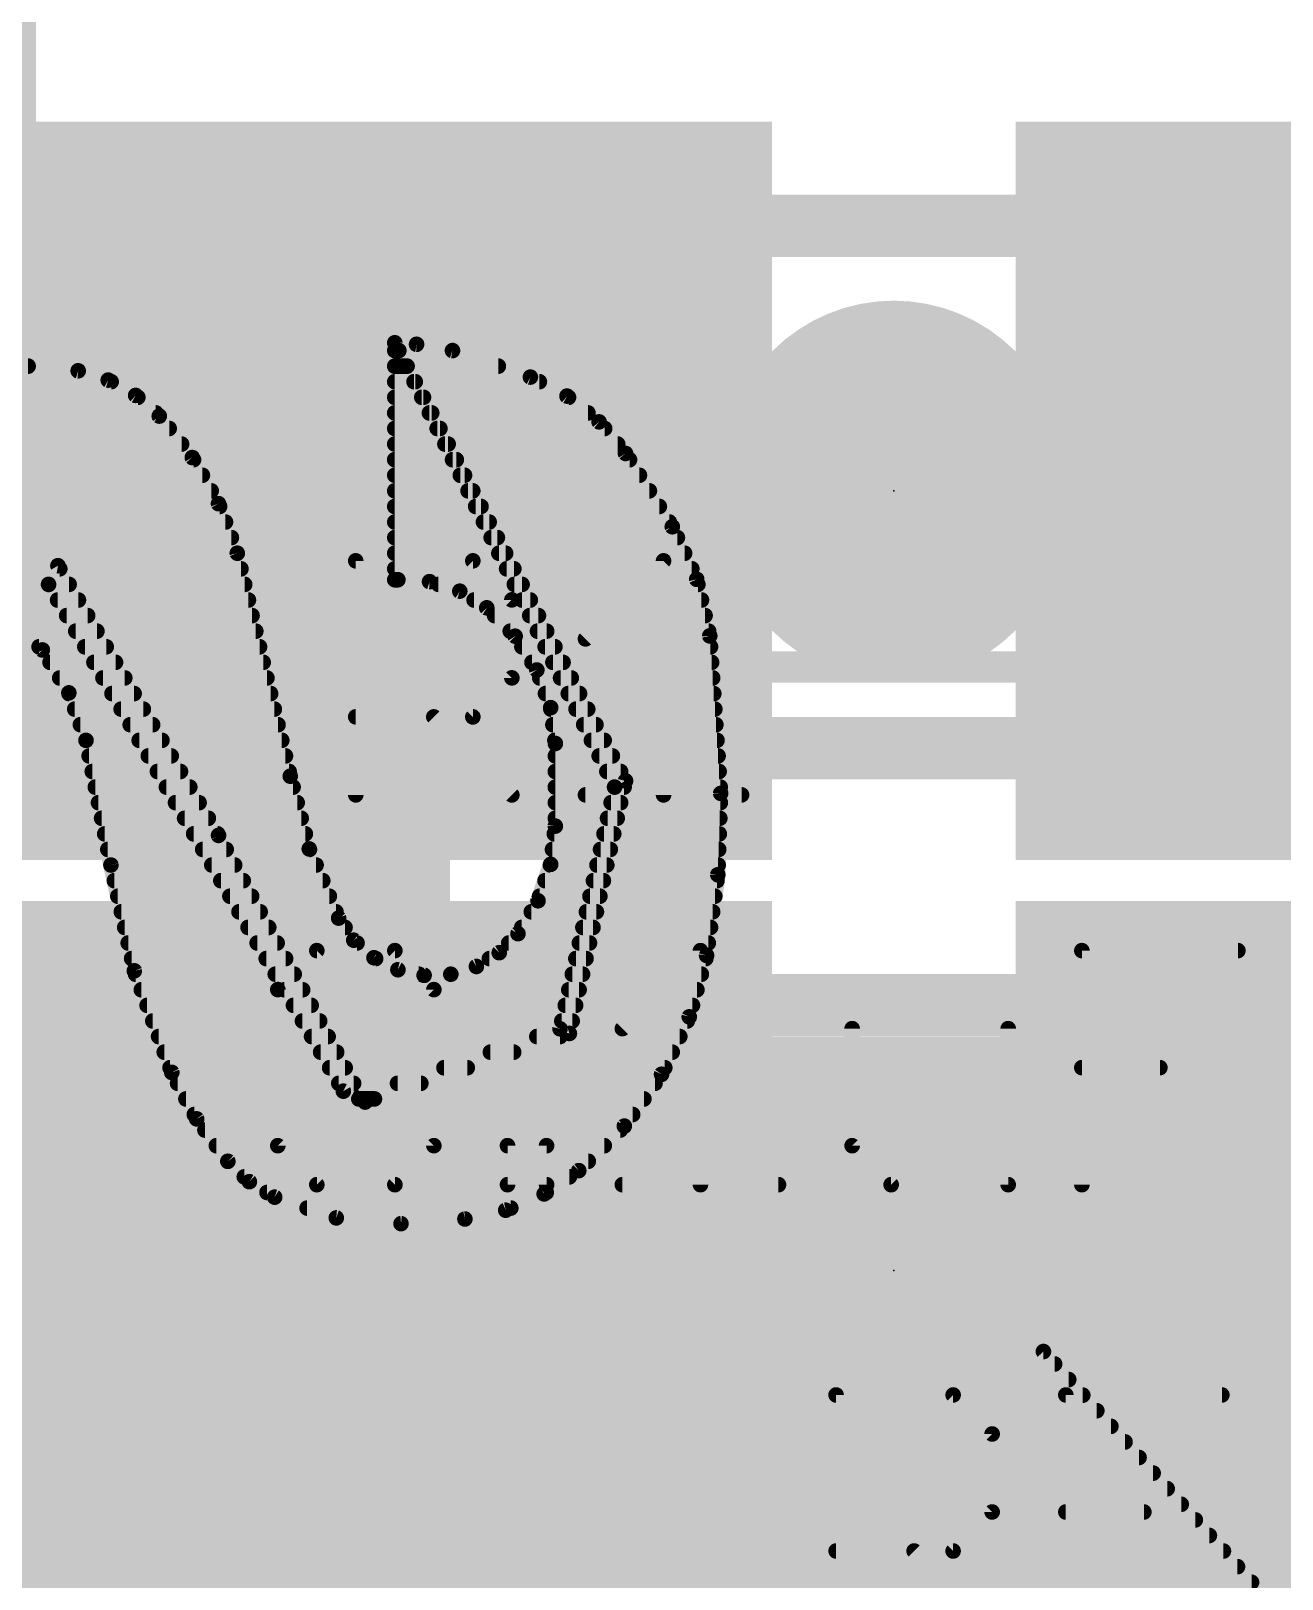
# Model space of a CAD drawing. Extents: x -26 to 81, y -15 to 33.
# Drawn here: x 7.485 to 9.522, y 24.897 to 27.419 of the extents above; entities that cross this region are included whole.
import ezdxf

# ---------------------------------------------------------------- set-up
doc = ezdxf.new("R2010")
doc.units = 0
for name, color, linetype in [('1', 12, 'CONTINUOUS'), ('16', 132, 'CONTINUOUS'), ('21', 53, 'CONTINUOUS'), ('22', 53, 'CONTINUOUS'), ('23', 53, 'CONTINUOUS'), ('25', 253, 'CONTINUOUS'), ('27', 253, 'CONTINUOUS'), ('29', 253, 'CONTINUOUS'), ('31', 253, 'CONTINUOUS'), ('39', 12, 'CONTINUOUS'), ('51', 53, 'CONTINUOUS')]:
    doc.layers.add(name, color=color, linetype=linetype)

# ---------------------------------------------------------------- blocks, each defined once
blk = doc.blocks.new('RECT')
blk.add_solid([(-0.5, -0.5), (0.5, -0.5), (-0.5, 0.5), (0.5, 0.5)])

msp = doc.modelspace()

# ---------------------------------------------------------------- linework, layer by layer
at = {"layer": '1', "const_width": 0.254}
for points in [[(8.04, 26.67), (6.858, 26.67)], [(8.04, 26.67), (7.62, 26.67)], [(8.04, 25.4), (8.04, 26.67)]]:
    msp.add_lwpolyline(points, dxfattribs=at)
at = {"layer": '1', "const_width": 0.127}
for points in [[(7.62, 26.7335, 1), (7.62, 26.6065)], [(8.1035, 26.67, 1), (7.9765, 26.67)], [(8.04, 26.6065, 1), (8.04, 26.7335)], [(8.04, 26.6065, 1), (8.04, 26.7335)], [(7.9765, 25.4, 1), (8.1035, 25.4)]]:
    msp.add_lwpolyline(points, format="xyb", dxfattribs=at)
at = {"layer": '16', "const_width": 0.254}
for points in [[(7.366, 29.591), (7.366, 27.178)], [(7.366, 27.178), (6.858, 26.67)], [(9.906, 26.67), (6.858, 26.67)]]:
    msp.add_lwpolyline(points, dxfattribs=at)
at = {"layer": '16', "const_width": 0.127}
for points in [[(7.4109, 27.1331, 1), (7.3211, 27.2229)], [(7.3025, 27.178, 1), (7.4295, 27.178)]]:
    msp.add_lwpolyline(points, format="xyb", dxfattribs=at)
at = {"layer": '21', "const_width": 0.5588}
msp.add_lwpolyline([(8.89, 26.7005), (8.89, 26.6395)], dxfattribs=at)
at = {"layer": '21', "const_width": 0.2794}
for points in [[(9.0297, 26.7005, 1), (8.7503, 26.7005)], [(8.7503, 26.6395, 1), (9.0297, 26.6395)]]:
    msp.add_lwpolyline(points, format="xyb", dxfattribs=at)
at = {"layer": '22', "const_width": 0.0254}
for points in [[(8.0772, 26.9113), (8.1128, 26.9088)], [(8.4353, 26.1874), (8.0772, 26.9113)], [(8.0772, 26.5252), (8.0772, 26.9113)], [(8.0772, 26.9113), (8.4531, 26.1976)], [(8.0772, 26.8986), (8.0839, 26.8986)], [(8.0835, 26.8986), (8.1712, 26.8986)], [(8.1128, 26.9088), (8.1712, 26.8986)], [(8.1712, 26.8986), (8.2982, 26.8554)], [(7.4218, 26.8732), (7.48, 26.8732)], [(7.448, 26.8762), (7.5616, 26.8656)], [(8.0772, 26.8732), (8.0973, 26.8732)], [(8.096, 26.8732), (8.2459, 26.8732)], [(7.2877, 26.8478), (7.6153, 26.8478)], [(7.5616, 26.8656), (7.6105, 26.8505)], [(7.6105, 26.8505), (7.6552, 26.8255)], [(8.0772, 26.8478), (8.1106, 26.8478)], [(8.1086, 26.8478), (8.3128, 26.8478)], [(8.2982, 26.8554), (8.3577, 26.8245)], [(7.2174, 26.8224), (7.6588, 26.8224)], [(7.6552, 26.8255), (7.6937, 26.7919)], [(8.0772, 26.8224), (8.124, 26.8224)], [(8.1212, 26.8224), (8.3603, 26.8224)], [(8.3577, 26.8245), (8.4101, 26.7825)], [(7.1734, 26.797), (7.6879, 26.797)], [(8.0772, 26.797), (8.1374, 26.797)], [(8.1337, 26.797), (8.3919, 26.797)], [(7.1441, 26.7716), (7.7098, 26.7716)], [(7.6937, 26.7919), (7.7475, 26.7243)], [(8.0772, 26.7716), (8.1508, 26.7716)], [(8.1463, 26.7716), (8.4191, 26.7716)], [(8.4101, 26.7825), (8.4531, 26.731)], [(7.1194, 26.7462), (7.73, 26.7462)], [(8.0772, 26.7462), (8.1642, 26.7462)], [(8.1589, 26.7462), (8.4404, 26.7462)], [(7.0996, 26.7208), (7.7494, 26.7208)], [(7.7475, 26.7243), (7.7901, 26.6492)], [(8.0772, 26.7208), (8.1775, 26.7208)], [(8.1714, 26.7208), (8.4596, 26.7208)], [(8.4531, 26.731), (8.5293, 26.6116)], [(7.0839, 26.6954), (7.7639, 26.6954)], [(8.0772, 26.6954), (8.1909, 26.6954)], [(8.184, 26.6954), (8.4758, 26.6954)], [(7.071, 26.67), (7.7783, 26.67)], [(7.7901, 26.6492), (7.8207, 26.5684)], [(8.0772, 26.67), (8.2043, 26.67)], [(8.1966, 26.67), (8.492, 26.67)], [(7.058, 26.6446), (7.7919, 26.6446)], [(8.0772, 26.6446), (8.2177, 26.6446)], [(8.2091, 26.6446), (8.5082, 26.6446)], [(7.0451, 26.6192), (7.8015, 26.6192)], [(7.2238, 26.6014), (7.5286, 26.5481)], [(8.0772, 26.6192), (8.231, 26.6192)], [(8.2217, 26.6192), (8.5244, 26.6192)], [(8.5293, 26.6116), (8.5691, 26.5259)], [(7.0321, 26.5938), (7.8111, 26.5938)], [(8.0772, 26.5938), (8.2444, 26.5938)], [(8.2343, 26.5938), (8.5376, 26.5938)], [(7.0222, 26.5684), (7.8207, 26.5684)], [(7.5133, 26.5176), (7.239, 26.5659)], [(7.5286, 26.5481), (7.7902, 26.1087)], [(7.8207, 26.5684), (7.907, 26.2052)], [(8.0772, 26.5684), (8.2578, 26.5684)], [(8.2468, 26.5684), (8.5493, 26.5684)], [(7.2086, 26.543), (7.5316, 26.543)], [(7.3691, 26.543), (7.8267, 26.543)], [(8.0772, 26.543), (8.2712, 26.543)], [(8.0823, 26.5252), (8.0772, 26.5252)], [(8.1339, 26.5222), (8.0823, 26.5252)], [(8.1831, 26.5066), (8.1339, 26.5222)], [(8.2594, 26.543), (8.5611, 26.543)], [(8.5691, 26.5259), (8.5903, 26.4338)], [(7.2019, 26.5176), (7.5468, 26.5176)], [(7.9934, 25.6921), (7.5133, 26.5176)], [(7.5133, 26.5176), (7.8328, 26.5176)], [(8.1484, 26.5176), (8.2846, 26.5176)], [(8.2271, 26.4795), (8.1831, 26.5066)], [(8.272, 26.5176), (8.571, 26.5176)], [(7.1953, 26.4922), (7.5619, 26.4922)], [(7.5281, 26.4922), (7.8388, 26.4922)], [(8.2065, 26.4922), (8.2979, 26.4922)], [(8.2734, 26.4333), (8.2271, 26.4795)], [(8.2845, 26.4922), (8.5768, 26.4922)], [(7.4029, 26.4668), (7.577, 26.4668)], [(7.5428, 26.4668), (7.8448, 26.4668)], [(8.2398, 26.4668), (8.3113, 26.4668)], [(8.2971, 26.4668), (8.5827, 26.4668)], [(7.5032, 26.4109), (7.4714, 26.4416)], [(7.4716, 26.4414), (7.5921, 26.4414)], [(7.5576, 26.4414), (7.8509, 26.4414)], [(8.2653, 26.4414), (8.3247, 26.4414)], [(8.3086, 26.3783), (8.2734, 26.4333)], [(8.3097, 26.4414), (8.5885, 26.4414)], [(8.5903, 26.4338), (8.6081, 26.1772)], [(7.4979, 26.416), (7.6072, 26.416)], [(7.5463, 26.3409), (7.5032, 26.4109)], [(7.5724, 26.416), (7.8569, 26.416)], [(8.2844, 26.416), (8.3381, 26.416)], [(8.3222, 26.416), (8.5915, 26.416)], [(7.5157, 26.3906), (7.6224, 26.3906)], [(7.5872, 26.3906), (7.8629, 26.3906)], [(8.3007, 26.3906), (8.3514, 26.3906)], [(8.3312, 26.3169), (8.3086, 26.3783)], [(8.3348, 26.3906), (8.5933, 26.3906)], [(7.5314, 26.3652), (7.6375, 26.3652)], [(7.6019, 26.3652), (7.869, 26.3652)], [(8.3134, 26.3652), (8.3648, 26.3652)], [(8.3473, 26.3652), (8.5951, 26.3652)], [(7.5743, 26.2636), (7.5463, 26.3409)], [(7.5467, 26.3398), (7.6526, 26.3398)], [(7.6167, 26.3398), (7.875, 26.3398)], [(8.3228, 26.3398), (8.3782, 26.3398)], [(8.3599, 26.3398), (8.5968, 26.3398)], [(7.5559, 26.3144), (7.6677, 26.3144)], [(7.6315, 26.3144), (7.8811, 26.3144)], [(8.3388, 26.2585), (8.3312, 26.3169)], [(8.3315, 26.3144), (8.3916, 26.3144)], [(8.3725, 26.3144), (8.5986, 26.3144)], [(7.5651, 26.289), (7.6829, 26.289)], [(7.6463, 26.289), (7.8871, 26.289)], [(8.3348, 26.289), (8.405, 26.289)], [(8.385, 26.289), (8.6003, 26.289)], [(7.6149, 26.0604), (7.5743, 26.2636)], [(7.5743, 26.2636), (7.698, 26.2636)], [(7.661, 26.2636), (7.8931, 26.2636)], [(8.3381, 26.2636), (8.4183, 26.2636)], [(8.3388, 26.1239), (8.3388, 26.2585)], [(8.3976, 26.2636), (8.6021, 26.2636)], [(7.5794, 26.2382), (7.7131, 26.2382)], [(7.6758, 26.2382), (7.8992, 26.2382)], [(8.3388, 26.2382), (8.4317, 26.2382)], [(8.4102, 26.2382), (8.6039, 26.2382)], [(7.5845, 26.2128), (7.7282, 26.2128)], [(7.6906, 26.2128), (7.9052, 26.2128)], [(7.907, 26.2052), (7.9379, 26.0867)], [(8.3388, 26.2128), (8.4451, 26.2128)], [(8.4531, 26.1976), (8.3617, 25.7861)], [(8.4227, 26.2128), (8.6056, 26.2128)], [(7.5895, 26.1874), (7.7433, 26.1874)], [(7.7053, 26.1874), (7.9116, 26.1874)], [(8.3388, 26.1874), (8.4508, 26.1874)], [(8.3464, 25.7937), (8.4353, 26.1874)], [(8.4353, 26.1874), (8.6074, 26.1874)], [(8.6081, 26.1772), (8.6034, 26.0446)], [(7.5946, 26.162), (7.7585, 26.162)], [(7.7201, 26.162), (7.9183, 26.162)], [(8.3388, 26.162), (8.4452, 26.162)], [(8.4296, 26.162), (8.6076, 26.162)], [(7.5997, 26.1366), (7.7736, 26.1366)], [(7.7349, 26.1366), (7.9249, 26.1366)], [(8.3312, 26.0616), (8.3388, 26.1239)], [(8.3388, 26.1366), (8.4396, 26.1366)], [(8.4238, 26.1366), (8.6067, 26.1366)], [(7.6048, 26.1112), (7.7887, 26.1112)], [(7.7497, 26.1112), (7.9315, 26.1112)], [(7.7902, 26.1087), (8.0213, 25.6845)], [(8.3372, 26.1112), (8.4339, 26.1112)], [(8.4181, 26.1112), (8.6058, 26.1112)], [(7.6098, 26.0858), (7.8027, 26.0858)], [(7.7644, 26.0858), (7.9383, 26.0858)], [(7.9379, 26.0867), (7.9858, 25.974)], [(8.3341, 26.0858), (8.4283, 26.0858)], [(8.4124, 26.0858), (8.6049, 26.0858)], [(7.653, 25.8881), (7.6149, 26.0604)], [(7.6149, 26.0604), (7.8165, 26.0604)], [(7.7792, 26.0604), (7.9491, 26.0604)], [(8.3106, 26.0022), (8.3312, 26.0616)], [(8.3308, 26.0604), (8.4226, 26.0604)], [(8.4066, 26.0604), (8.604, 26.0604)], [(8.6034, 26.0446), (8.5852, 25.9131)], [(7.6205, 26.035), (7.8304, 26.035)], [(7.794, 26.035), (7.9599, 26.035)], [(8.322, 26.035), (8.417, 26.035)], [(8.4009, 26.035), (8.6021, 26.035)], [(7.6261, 26.0096), (7.8442, 26.0096)], [(7.8087, 26.0096), (7.9707, 26.0096)], [(8.2779, 25.9486), (8.3106, 26.0022)], [(8.3131, 26.0096), (8.4113, 26.0096)], [(8.3952, 26.0096), (8.5986, 26.0096)], [(7.6318, 25.9842), (7.858, 25.9842)], [(7.8235, 25.9842), (7.9815, 25.9842)], [(7.9858, 25.974), (8.0105, 25.938)], [(8.2996, 25.9842), (8.4057, 25.9842)], [(8.3894, 25.9842), (8.5951, 25.9842)], [(7.6374, 25.9588), (7.8719, 25.9588)], [(7.8383, 25.9588), (7.9962, 25.9588)], [(8.2474, 25.9177), (8.2779, 25.9486)], [(8.2841, 25.9588), (8.4001, 25.9588)], [(8.3837, 25.9588), (8.5915, 25.9588)], [(7.643, 25.9334), (7.8857, 25.9334)], [(7.8531, 25.9334), (8.0158, 25.9334)], [(8.0105, 25.938), (8.0434, 25.9094)], [(8.2102, 25.8952), (8.2474, 25.9177)], [(8.2629, 25.9334), (8.3944, 25.9334)], [(8.3779, 25.9334), (8.588, 25.9334)], [(7.6486, 25.908), (7.8995, 25.908)], [(7.8678, 25.908), (8.0461, 25.908)], [(8.0434, 25.9094), (8.0824, 25.8899)], [(8.0824, 25.8899), (8.125, 25.8808)], [(8.1686, 25.8826), (8.2102, 25.8952)], [(8.2314, 25.908), (8.3888, 25.908)], [(8.3722, 25.908), (8.5838, 25.908)], [(8.5852, 25.9131), (8.557, 25.8131)], [(7.714, 25.7226), (7.653, 25.8881)], [(7.6551, 25.8826), (7.9134, 25.8826)], [(7.8826, 25.8826), (8.1164, 25.8826)], [(8.125, 25.8808), (8.1686, 25.8826)], [(8.1686, 25.8826), (8.3831, 25.8826)], [(8.3665, 25.8826), (8.5766, 25.8826)], [(7.6644, 25.8572), (7.9272, 25.8572)], [(7.8974, 25.8572), (8.3775, 25.8572)], [(8.3607, 25.8572), (8.5694, 25.8572)], [(7.6738, 25.8318), (7.9411, 25.8318)], [(7.9122, 25.8318), (8.3719, 25.8318)], [(8.355, 25.8318), (8.5622, 25.8318)], [(8.557, 25.8131), (8.5118, 25.7196)], [(7.6831, 25.8064), (7.9549, 25.8064)], [(7.9269, 25.8064), (8.3662, 25.8064)], [(8.0213, 25.6845), (8.3464, 25.7937)], [(8.3493, 25.8064), (8.5537, 25.8064)], [(7.6925, 25.781), (7.9687, 25.781)], [(7.9417, 25.781), (8.3465, 25.781)], [(8.3617, 25.7861), (8.0289, 25.6743)], [(8.3086, 25.781), (8.5415, 25.781)], [(7.7018, 25.7556), (7.9826, 25.7556)], [(7.9565, 25.7556), (8.2709, 25.7556)], [(8.233, 25.7556), (8.5292, 25.7556)], [(7.7112, 25.7302), (7.9964, 25.7302)], [(7.7545, 25.6469), (7.714, 25.7226)], [(7.9712, 25.7302), (8.1953, 25.7302)], [(8.1574, 25.7302), (8.517, 25.7302)], [(8.5118, 25.7196), (8.4512, 25.6352)], [(7.7235, 25.7048), (8.0102, 25.7048)], [(7.986, 25.7048), (8.1197, 25.7048)], [(8.0289, 25.6743), (7.9934, 25.6921)], [(8.0817, 25.7048), (8.5012, 25.7048)], [(7.7371, 25.6794), (8.483, 25.6794)], [(8.0187, 25.6794), (8.0441, 25.6794)], [(7.7508, 25.654), (8.4647, 25.654)], [(7.8054, 25.5778), (7.7545, 25.6469)], [(7.768, 25.6286), (8.4445, 25.6286)], [(8.4512, 25.6352), (8.3769, 25.5626)], [(7.7867, 25.6032), (8.4185, 25.6032)], [(7.8404, 25.5446), (7.8054, 25.5778)], [(7.8054, 25.5778), (8.3925, 25.5778)], [(8.3769, 25.5626), (8.3205, 25.5247)], [(7.8321, 25.5524), (8.3617, 25.5524)], [(7.8816, 25.5194), (7.8404, 25.5446)], [(7.8692, 25.527), (8.324, 25.527)], [(7.9819, 25.4856), (7.8816, 25.5194)], [(8.3205, 25.5247), (8.2579, 25.4981)], [(7.9345, 25.5016), (8.2662, 25.5016)], [(8.0874, 25.4762), (7.9819, 25.4856)], [(8.2579, 25.4981), (8.1915, 25.4838)], [(8.1915, 25.4838), (8.0874, 25.4762)], [(9.1338, 25.2679), (7.0764, 25.2679)], [(9.5072, 24.8539), (9.1338, 25.2679)], [(7.0726, 25.2476), (9.1521, 25.2476)], [(7.0677, 25.2222), (9.175, 25.2222)], [(7.0629, 25.1968), (9.1979, 25.1968)], [(7.0581, 25.1714), (9.2208, 25.1714)], [(7.0533, 25.146), (9.2437, 25.146)], [(7.0485, 25.1206), (9.2667, 25.1206)], [(7.0437, 25.0952), (9.2896, 25.0952)], [(7.0389, 25.0698), (9.3125, 25.0698)], [(7.0341, 25.0444), (9.3354, 25.0444)], [(7.0293, 25.019), (9.3583, 25.019)], [(7.0245, 24.9936), (9.3812, 24.9936)], [(7.0196, 24.9682), (9.4041, 24.9682)], [(7.0148, 24.9428), (9.427, 24.9428)], [(7.01, 24.9174), (9.4499, 24.9174)], [(7.0052, 24.892), (9.4728, 24.892)]]:
    msp.add_lwpolyline(points, dxfattribs=at)
at = {"layer": '22', "const_width": 0.0127}
for points in [[(8.0776, 26.9176, 1), (8.0768, 26.905)], [(8.0829, 26.9141, 1), (8.0715, 26.9085)], [(8.0836, 26.9113, 1), (8.0709, 26.9113)], [(8.0828, 26.9143, 1), (8.0716, 26.9083)], [(8.0772, 26.905, 1), (8.0772, 26.8923)], [(8.0835, 26.905, 1), (8.0835, 26.8923)], [(8.0839, 26.8923, 1), (8.0839, 26.905)], [(8.1139, 26.9151, 1), (8.1117, 26.9025)], [(8.1124, 26.9025, 1), (8.1132, 26.9151)], [(8.1732, 26.9046, 1), (8.1692, 26.8926)], [(8.1701, 26.8923, 1), (8.1723, 26.9049)], [(8.1712, 26.8923, 1), (8.1712, 26.905)], [(7.48, 26.8668, 1), (7.48, 26.8796)], [(8.0772, 26.8796, 1), (8.0772, 26.8668)], [(8.096, 26.8796, 1), (8.096, 26.8668)], [(8.0973, 26.8668, 1), (8.0973, 26.8796)], [(8.2459, 26.8668, 1), (8.2459, 26.8796)], [(7.5635, 26.8717, 1), (7.5597, 26.8595)], [(7.561, 26.8593, 1), (7.5622, 26.8719)], [(7.6136, 26.856, 1), (7.6074, 26.8449)], [(7.6086, 26.8444, 1), (7.6124, 26.8565)], [(7.6153, 26.8415, 1), (7.6153, 26.8542)], [(8.0772, 26.8542, 1), (8.0772, 26.8415)], [(8.1086, 26.8542, 1), (8.1086, 26.8415)], [(8.1106, 26.8415, 1), (8.1106, 26.8542)], [(8.3011, 26.861, 1), (8.2953, 26.8498)], [(8.2962, 26.8494, 1), (8.3002, 26.8614)], [(8.3128, 26.8415, 1), (8.3128, 26.8542)], [(7.6593, 26.8303, 1), (7.651, 26.8208)], [(7.6521, 26.82, 1), (7.6582, 26.8311)], [(7.6588, 26.8161, 1), (7.6588, 26.8288)], [(8.0772, 26.8288, 1), (8.0772, 26.8161)], [(8.1212, 26.8288, 1), (8.1212, 26.8161)], [(8.124, 26.8161, 1), (8.124, 26.8288)], [(8.3617, 26.8294, 1), (8.3538, 26.8195)], [(8.3548, 26.8188, 1), (8.3607, 26.8301)], [(8.3603, 26.8161, 1), (8.3603, 26.8288)], [(7.6879, 26.7906, 1), (7.6879, 26.8034)], [(8.0772, 26.8034, 1), (8.0772, 26.7906)], [(8.1337, 26.8034, 1), (8.1337, 26.7906)], [(8.1374, 26.7906, 1), (8.1374, 26.8034)], [(8.3919, 26.7906, 1), (8.3919, 26.8034)], [(7.6987, 26.7959, 1), (7.6887, 26.7879)], [(7.6895, 26.7871, 1), (7.6979, 26.7967)], [(7.7098, 26.7653, 1), (7.7098, 26.778)], [(8.0772, 26.778, 1), (8.0772, 26.7653)], [(8.1463, 26.778, 1), (8.1463, 26.7653)], [(8.1508, 26.7653, 1), (8.1508, 26.778)], [(8.4149, 26.7865, 1), (8.4052, 26.7784)], [(8.4061, 26.7775, 1), (8.414, 26.7874)], [(8.4191, 26.7653, 1), (8.4191, 26.778)], [(7.73, 26.7399, 1), (7.73, 26.7526)], [(8.0772, 26.7526, 1), (8.0772, 26.7399)], [(8.1589, 26.7526, 1), (8.1589, 26.7399)], [(8.1642, 26.7399, 1), (8.1642, 26.7526)], [(8.4404, 26.7399, 1), (8.4404, 26.7526)], [(7.753, 26.7274, 1), (7.7419, 26.7212)], [(7.7425, 26.7203, 1), (7.7524, 26.7282)], [(7.7494, 26.7144, 1), (7.7494, 26.7272)], [(8.0772, 26.7272, 1), (8.0772, 26.7144)], [(8.1714, 26.7272, 1), (8.1714, 26.7144)], [(8.1775, 26.7144, 1), (8.1775, 26.7272)], [(8.4585, 26.7344, 1), (8.4477, 26.7276)], [(8.4482, 26.7269, 1), (8.458, 26.7351)], [(8.4596, 26.7144, 1), (8.4596, 26.7272)], [(7.7639, 26.6891, 1), (7.7639, 26.7018)], [(8.0772, 26.7018, 1), (8.0772, 26.6891)], [(8.184, 26.7018, 1), (8.184, 26.6891)], [(8.1909, 26.6891, 1), (8.1909, 26.7018)], [(8.4758, 26.6891, 1), (8.4758, 26.7018)], [(7.7783, 26.6637, 1), (7.7783, 26.6764)], [(7.7961, 26.6514, 1), (7.7842, 26.6469)], [(7.7846, 26.6461, 1), (7.7957, 26.6523)], [(8.0772, 26.6764, 1), (8.0772, 26.6637)], [(8.1966, 26.6764, 1), (8.1966, 26.6637)], [(8.2043, 26.6637, 1), (8.2043, 26.6764)], [(8.492, 26.6637, 1), (8.492, 26.6764)], [(7.7919, 26.6382, 1), (7.7919, 26.651)], [(8.0772, 26.651, 1), (8.0772, 26.6382)], [(8.2091, 26.651, 1), (8.2091, 26.6382)], [(8.2177, 26.6382, 1), (8.2177, 26.651)], [(8.5082, 26.6382, 1), (8.5082, 26.651)], [(7.8015, 26.6129, 1), (7.8015, 26.6256)], [(8.0772, 26.6256, 1), (8.0772, 26.6129)], [(8.2217, 26.6256, 1), (8.2217, 26.6129)], [(8.231, 26.6129, 1), (8.231, 26.6256)], [(8.5351, 26.6143, 1), (8.5235, 26.6089)], [(8.5239, 26.6082, 1), (8.5347, 26.615)], [(8.5244, 26.6129, 1), (8.5244, 26.6256)], [(7.8111, 26.5875, 1), (7.8111, 26.6002)], [(8.0772, 26.6002, 1), (8.0772, 26.5875)], [(8.2343, 26.6002, 1), (8.2343, 26.5875)], [(8.2444, 26.5875, 1), (8.2444, 26.6002)], [(8.5376, 26.5875, 1), (8.5376, 26.6002)], [(7.5341, 26.5513, 1), (7.5231, 26.5449)], [(7.5275, 26.5418, 1), (7.5297, 26.5544)], [(7.8269, 26.5699, 1), (7.8145, 26.5669)], [(7.8148, 26.5662, 1), (7.8266, 26.5706)], [(7.8207, 26.562, 1), (7.8207, 26.5748)], [(8.0772, 26.5748, 1), (8.0772, 26.562)], [(8.2468, 26.5748, 1), (8.2468, 26.562)], [(8.2578, 26.562, 1), (8.2578, 26.5748)], [(8.5493, 26.562, 1), (8.5493, 26.5748)], [(7.5316, 26.5367, 1), (7.5316, 26.5494)], [(7.8267, 26.5367, 1), (7.8267, 26.5494)], [(8.0772, 26.5494, 1), (8.0772, 26.5367)], [(8.0772, 26.5316, 1), (8.0772, 26.5189)], [(8.0827, 26.5315, 1), (8.0819, 26.5189)], [(8.0823, 26.5189, 1), (8.0823, 26.5316)], [(8.1358, 26.5282, 1), (8.132, 26.5161)], [(8.1335, 26.5158, 1), (8.1342, 26.5285)], [(8.2594, 26.5494, 1), (8.2594, 26.5367)], [(8.2712, 26.5367, 1), (8.2712, 26.5494)], [(8.5611, 26.5367, 1), (8.5611, 26.5494)], [(8.5753, 26.5273, 1), (8.5629, 26.5245)], [(8.5633, 26.5232, 1), (8.5748, 26.5286)], [(7.5133, 26.524, 1), (7.5133, 26.5113)], [(7.5188, 26.5208, 1), (7.5078, 26.5144)], [(7.5122, 26.5113, 1), (7.5144, 26.5239)], [(7.5468, 26.5113, 1), (7.5468, 26.524)], [(7.8328, 26.5113, 1), (7.8328, 26.524)], [(8.0709, 26.5252, 1), (8.0836, 26.5252)], [(8.1484, 26.524, 1), (8.1484, 26.5113)], [(8.1865, 26.512, 1), (8.1798, 26.5012)], [(8.1812, 26.5006, 1), (8.185, 26.5127)], [(8.272, 26.524, 1), (8.272, 26.5113)], [(8.2846, 26.5113, 1), (8.2846, 26.524)], [(8.571, 26.5113, 1), (8.571, 26.524)], [(7.5281, 26.4986, 1), (7.5281, 26.4858)], [(7.5619, 26.4858, 1), (7.5619, 26.4986)], [(7.8388, 26.4858, 1), (7.8388, 26.4986)], [(8.2065, 26.4986, 1), (8.2065, 26.4858)], [(8.2316, 26.484, 1), (8.2226, 26.475)], [(8.2238, 26.4741, 1), (8.2304, 26.4849)], [(8.2845, 26.4986, 1), (8.2845, 26.4858)], [(8.2979, 26.4858, 1), (8.2979, 26.4986)], [(8.5768, 26.4858, 1), (8.5768, 26.4986)], [(7.5428, 26.4732, 1), (7.5428, 26.4605)], [(7.577, 26.4605, 1), (7.577, 26.4732)], [(7.8448, 26.4605, 1), (7.8448, 26.4732)], [(8.2398, 26.4732, 1), (8.2398, 26.4605)], [(8.2971, 26.4732, 1), (8.2971, 26.4605)], [(8.3113, 26.4605, 1), (8.3113, 26.4732)], [(8.5827, 26.4605, 1), (8.5827, 26.4732)], [(7.5576, 26.4478, 1), (7.5576, 26.4351)], [(7.5921, 26.4351, 1), (7.5921, 26.4478)], [(7.8509, 26.4351, 1), (7.8509, 26.4478)], [(8.2653, 26.4478, 1), (8.2653, 26.4351)], [(8.2787, 26.4367, 1), (8.268, 26.4299)], [(8.2689, 26.4288, 1), (8.2778, 26.4378)], [(8.3097, 26.4478, 1), (8.3097, 26.4351)], [(8.3247, 26.4351, 1), (8.3247, 26.4478)], [(8.5966, 26.4342, 1), (8.584, 26.4334)], [(8.5841, 26.4324, 1), (8.5965, 26.4352)], [(8.5885, 26.4351, 1), (8.5885, 26.4478)], [(7.4979, 26.4224, 1), (7.4979, 26.4096)], [(7.5086, 26.4142, 1), (7.4978, 26.4076)], [(7.4988, 26.4063, 1), (7.5076, 26.4155)], [(7.5724, 26.4224, 1), (7.5724, 26.4096)], [(7.6072, 26.4096, 1), (7.6072, 26.4224)], [(7.8569, 26.4096, 1), (7.8569, 26.4224)], [(8.2844, 26.4224, 1), (8.2844, 26.4096)], [(8.3222, 26.4224, 1), (8.3222, 26.4096)], [(8.3381, 26.4096, 1), (8.3381, 26.4224)], [(8.5915, 26.4096, 1), (8.5915, 26.4224)], [(7.5157, 26.397, 1), (7.5157, 26.3843)], [(7.5872, 26.397, 1), (7.5872, 26.3843)], [(7.6224, 26.3843, 1), (7.6224, 26.397)], [(7.8629, 26.3843, 1), (7.8629, 26.397)], [(8.3007, 26.397, 1), (8.3007, 26.3843)], [(8.3146, 26.3804, 1), (8.3027, 26.3761)], [(8.3033, 26.3748, 1), (8.314, 26.3817)], [(8.3348, 26.397, 1), (8.3348, 26.3843)], [(8.3514, 26.3843, 1), (8.3514, 26.397)], [(8.5933, 26.3843, 1), (8.5933, 26.397)], [(7.5314, 26.3716, 1), (7.5314, 26.3589)], [(7.6019, 26.3716, 1), (7.6019, 26.3589)], [(7.6375, 26.3589, 1), (7.6375, 26.3716)], [(7.869, 26.3589, 1), (7.869, 26.3716)], [(8.3134, 26.3716, 1), (8.3134, 26.3589)], [(8.3473, 26.3716, 1), (8.3473, 26.3589)], [(8.3648, 26.3589, 1), (8.3648, 26.3716)], [(8.5951, 26.3589, 1), (8.5951, 26.3716)], [(7.5523, 26.3431, 1), (7.5404, 26.3388)], [(7.5467, 26.3462, 1), (7.5467, 26.3334)], [(7.5409, 26.3376, 1), (7.5517, 26.3442)], [(7.6167, 26.3462, 1), (7.6167, 26.3334)], [(7.6526, 26.3334, 1), (7.6526, 26.3462)], [(7.875, 26.3334, 1), (7.875, 26.3462)], [(8.3228, 26.3462, 1), (8.3228, 26.3334)], [(8.3599, 26.3462, 1), (8.3599, 26.3334)], [(8.3782, 26.3334, 1), (8.3782, 26.3462)], [(8.5968, 26.3334, 1), (8.5968, 26.3462)], [(7.5559, 26.3208, 1), (7.5559, 26.3081)], [(7.6315, 26.3208, 1), (7.6315, 26.3081)], [(7.6677, 26.3081, 1), (7.6677, 26.3208)], [(7.8811, 26.3081, 1), (7.8811, 26.3208)], [(8.3375, 26.3177, 1), (8.3249, 26.3161)], [(8.3315, 26.3208, 1), (8.3315, 26.3081)], [(8.3252, 26.3147, 1), (8.3372, 26.3191)], [(8.3725, 26.3208, 1), (8.3725, 26.3081)], [(8.3916, 26.3081, 1), (8.3916, 26.3208)], [(8.5986, 26.3081, 1), (8.5986, 26.3208)], [(7.5651, 26.2954, 1), (7.5651, 26.2827)], [(7.6463, 26.2954, 1), (7.6463, 26.2827)], [(7.6829, 26.2827, 1), (7.6829, 26.2954)], [(7.8871, 26.2827, 1), (7.8871, 26.2954)], [(8.3348, 26.2954, 1), (8.3348, 26.2827)], [(8.385, 26.2954, 1), (8.385, 26.2827)], [(8.405, 26.2827, 1), (8.405, 26.2954)], [(8.6003, 26.2827, 1), (8.6003, 26.2954)], [(7.5743, 26.27, 1), (7.5743, 26.2572)], [(7.5805, 26.2648, 1), (7.5681, 26.2624)], [(7.5683, 26.2614, 1), (7.5803, 26.2658)], [(7.661, 26.27, 1), (7.661, 26.2572)], [(7.698, 26.2572, 1), (7.698, 26.27)], [(7.8931, 26.2572, 1), (7.8931, 26.27)], [(8.3381, 26.27, 1), (8.3381, 26.2572)], [(8.3325, 26.2577, 1), (8.3451, 26.2593)], [(8.3452, 26.2585, 1), (8.3325, 26.2585)], [(8.3976, 26.27, 1), (8.3976, 26.2572)], [(8.4183, 26.2572, 1), (8.4183, 26.27)], [(8.6021, 26.2572, 1), (8.6021, 26.27)], [(7.5794, 26.2446, 1), (7.5794, 26.2319)], [(7.6758, 26.2446, 1), (7.6758, 26.2319)], [(7.7131, 26.2319, 1), (7.7131, 26.2446)], [(7.8992, 26.2319, 1), (7.8992, 26.2446)], [(8.3388, 26.2446, 1), (8.3388, 26.2319)], [(8.4102, 26.2446, 1), (8.4102, 26.2319)], [(8.4317, 26.2319, 1), (8.4317, 26.2446)], [(8.6039, 26.2319, 1), (8.6039, 26.2446)], [(7.5845, 26.2192, 1), (7.5845, 26.2065)], [(7.6906, 26.2192, 1), (7.6906, 26.2065)], [(7.7282, 26.2065, 1), (7.7282, 26.2192)], [(7.9131, 26.2068, 1), (7.9009, 26.2036)], [(7.9008, 26.2037, 1), (7.9132, 26.2067)], [(7.9052, 26.2065, 1), (7.9052, 26.2192)], [(8.3388, 26.2192, 1), (8.3388, 26.2065)], [(8.4227, 26.2192, 1), (8.4227, 26.2065)], [(8.4451, 26.2065, 1), (8.4451, 26.2192)], [(8.4593, 26.1962, 1), (8.4469, 26.199)], [(8.4475, 26.1946, 1), (8.4587, 26.2006)], [(8.6056, 26.2065, 1), (8.6056, 26.2192)], [(7.5895, 26.1938, 1), (7.5895, 26.181)], [(7.7053, 26.1938, 1), (7.7053, 26.181)], [(7.7433, 26.181, 1), (7.7433, 26.1938)], [(7.9116, 26.181, 1), (7.9116, 26.1938)], [(8.3388, 26.1938, 1), (8.3388, 26.181)], [(8.4353, 26.1938, 1), (8.4353, 26.181)], [(8.4415, 26.186, 1), (8.4291, 26.1888)], [(8.4296, 26.1846, 1), (8.441, 26.1902)], [(8.4508, 26.181, 1), (8.4508, 26.1938)], [(8.6144, 26.177, 1), (8.6018, 26.1774)], [(8.6018, 26.1768, 1), (8.6144, 26.1776)], [(8.6074, 26.181, 1), (8.6074, 26.1938)], [(7.5946, 26.1684, 1), (7.5946, 26.1557)], [(7.7201, 26.1684, 1), (7.7201, 26.1557)], [(7.7585, 26.1557, 1), (7.7585, 26.1684)], [(7.9183, 26.1557, 1), (7.9183, 26.1684)], [(8.3388, 26.1684, 1), (8.3388, 26.1557)], [(8.4296, 26.1684, 1), (8.4296, 26.1557)], [(8.4452, 26.1557, 1), (8.4452, 26.1684)], [(8.6076, 26.1557, 1), (8.6076, 26.1684)], [(7.5997, 26.143, 1), (7.5997, 26.1303)], [(7.7349, 26.143, 1), (7.7349, 26.1303)], [(7.7736, 26.1303, 1), (7.7736, 26.143)], [(7.9249, 26.1303, 1), (7.9249, 26.143)], [(8.3388, 26.143, 1), (8.3388, 26.1303)], [(8.3451, 26.1231, 1), (8.3325, 26.1247)], [(8.3325, 26.1239, 1), (8.3452, 26.1239)], [(8.4238, 26.143, 1), (8.4238, 26.1303)], [(8.4396, 26.1303, 1), (8.4396, 26.143)], [(8.6067, 26.1303, 1), (8.6067, 26.143)], [(7.6048, 26.1176, 1), (7.6048, 26.1048)], [(7.7497, 26.1176, 1), (7.7497, 26.1048)], [(7.7958, 26.1117, 1), (7.7846, 26.1057)], [(7.7847, 26.1055, 1), (7.7957, 26.1119)], [(7.7887, 26.1048, 1), (7.7887, 26.1176)], [(7.9315, 26.1048, 1), (7.9315, 26.1176)], [(8.3372, 26.1176, 1), (8.3372, 26.1048)], [(8.4181, 26.1176, 1), (8.4181, 26.1048)], [(8.4339, 26.1048, 1), (8.4339, 26.1176)], [(8.6058, 26.1048, 1), (8.6058, 26.1176)], [(7.6098, 26.0922, 1), (7.6098, 26.0795)], [(7.7644, 26.0922, 1), (7.7644, 26.0795)], [(7.8027, 26.0795, 1), (7.8027, 26.0922)], [(7.9438, 26.0892, 1), (7.9321, 26.0842)], [(7.9318, 26.0851, 1), (7.9441, 26.0883)], [(7.9383, 26.0795, 1), (7.9383, 26.0922)], [(8.3341, 26.0922, 1), (8.3341, 26.0795)], [(8.4124, 26.0922, 1), (8.4124, 26.0795)], [(8.4283, 26.0795, 1), (8.4283, 26.0922)], [(8.6049, 26.0795, 1), (8.6049, 26.0922)], [(7.6149, 26.0668, 1), (7.6149, 26.0541)], [(7.6211, 26.0618, 1), (7.6087, 26.059)], [(7.6087, 26.0592, 1), (7.6211, 26.0616)], [(7.7792, 26.0668, 1), (7.7792, 26.0541)], [(7.8165, 26.0541, 1), (7.8165, 26.0668)], [(7.9491, 26.0541, 1), (7.9491, 26.0668)], [(8.3308, 26.0668, 1), (8.3308, 26.0541)], [(8.3249, 26.0623, 1), (8.3375, 26.0608)], [(8.3372, 26.0595, 1), (8.3252, 26.0636)], [(8.4066, 26.0668, 1), (8.4066, 26.0541)], [(8.4226, 26.0541, 1), (8.4226, 26.0668)], [(8.6097, 26.0437, 1), (8.5971, 26.0454)], [(8.604, 26.0541, 1), (8.604, 26.0668)], [(7.6205, 26.0414, 1), (7.6205, 26.0286)], [(7.794, 26.0414, 1), (7.794, 26.0286)], [(7.8304, 26.0286, 1), (7.8304, 26.0414)], [(7.9599, 26.0286, 1), (7.9599, 26.0414)], [(8.322, 26.0414, 1), (8.322, 26.0286)], [(8.4009, 26.0414, 1), (8.4009, 26.0286)], [(8.417, 26.0286, 1), (8.417, 26.0414)], [(8.5971, 26.0448, 1), (8.6098, 26.0443)], [(8.6021, 26.0286, 1), (8.6021, 26.0414)], [(7.6261, 26.016, 1), (7.6261, 26.0033)], [(7.8087, 26.016, 1), (7.8087, 26.0033)], [(7.8442, 26.0033, 1), (7.8442, 26.016)], [(7.9707, 26.0033, 1), (7.9707, 26.016)], [(8.3046, 26.0043, 1), (8.3166, 26.0002)], [(8.316, 25.9989, 1), (8.3051, 26.0055)], [(8.3131, 26.016, 1), (8.3131, 26.0033)], [(8.3952, 26.016, 1), (8.3952, 26.0033)], [(8.4113, 26.0033, 1), (8.4113, 26.016)], [(8.5986, 26.0033, 1), (8.5986, 26.016)], [(7.6318, 25.9906, 1), (7.6318, 25.9779)], [(7.8235, 25.9906, 1), (7.8235, 25.9779)], [(7.858, 25.9779, 1), (7.858, 25.9906)], [(7.991, 25.9776, 1), (7.9806, 25.9704)], [(7.98, 25.9715, 1), (7.9916, 25.9765)], [(7.9815, 25.9779, 1), (7.9815, 25.9906)], [(8.2996, 25.9906, 1), (8.2996, 25.9779)], [(8.3894, 25.9906, 1), (8.3894, 25.9779)], [(8.4057, 25.9779, 1), (8.4057, 25.9906)], [(8.5951, 25.9779, 1), (8.5951, 25.9906)], [(7.6374, 25.9652, 1), (7.6374, 25.9524)], [(7.8383, 25.9652, 1), (7.8383, 25.9524)], [(7.8719, 25.9524, 1), (7.8719, 25.9652)], [(7.9962, 25.9524, 1), (7.9962, 25.9652)], [(8.2725, 25.9519, 1), (8.2833, 25.9453)], [(8.2824, 25.9441, 1), (8.2734, 25.9531)], [(8.2841, 25.9652, 1), (8.2841, 25.9524)], [(8.3837, 25.9652, 1), (8.3837, 25.9524)], [(8.4001, 25.9524, 1), (8.4001, 25.9652)], [(8.5915, 25.9524, 1), (8.5915, 25.9652)], [(7.643, 25.9398, 1), (7.643, 25.9271)], [(7.8531, 25.9398, 1), (7.8531, 25.9271)], [(7.8857, 25.9271, 1), (7.8857, 25.9398)], [(8.0146, 25.9428, 1), (8.0063, 25.9332)], [(8.0052, 25.9344, 1), (8.0157, 25.9416)], [(8.0158, 25.9271, 1), (8.0158, 25.9398)], [(8.2429, 25.9221, 1), (8.2519, 25.9132)], [(8.2507, 25.9122, 1), (8.2441, 25.9231)], [(8.2629, 25.9398, 1), (8.2629, 25.9271)], [(8.3779, 25.9398, 1), (8.3779, 25.9271)], [(8.3944, 25.9271, 1), (8.3944, 25.9398)], [(8.588, 25.9271, 1), (8.588, 25.9398)], [(7.6486, 25.9144, 1), (7.6486, 25.9017)], [(7.8678, 25.9144, 1), (7.8678, 25.9017)], [(7.8995, 25.9017, 1), (7.8995, 25.9144)], [(8.0462, 25.9151, 1), (8.0405, 25.9037)], [(8.0392, 25.9046, 1), (8.0475, 25.9142)], [(8.0461, 25.9017, 1), (8.0461, 25.9144)], [(8.0837, 25.8961, 1), (8.081, 25.8837)], [(8.0795, 25.8842, 1), (8.0852, 25.8956)], [(8.2069, 25.9006, 1), (8.2135, 25.8898)], [(8.212, 25.8891, 1), (8.2083, 25.9013)], [(8.2314, 25.9144, 1), (8.2314, 25.9017)], [(8.3722, 25.9144, 1), (8.3722, 25.9017)], [(8.3888, 25.9017, 1), (8.3888, 25.9144)], [(8.5789, 25.914, 1), (8.5915, 25.9122)], [(8.5913, 25.9114, 1), (8.5791, 25.9148)], [(8.5838, 25.9017, 1), (8.5838, 25.9144)], [(7.659, 25.8903, 1), (7.6471, 25.886)], [(7.6468, 25.8868, 1), (7.6592, 25.8895)], [(7.6551, 25.889, 1), (7.6551, 25.8762)], [(7.8826, 25.889, 1), (7.8826, 25.8762)], [(7.9134, 25.8762, 1), (7.9134, 25.889)], [(8.1164, 25.8762, 1), (8.1164, 25.889)], [(8.1248, 25.8871, 1), (8.1253, 25.8744)], [(8.1237, 25.8745, 1), (8.1263, 25.887)], [(8.1686, 25.889, 1), (8.1686, 25.8762)], [(8.1668, 25.8887, 1), (8.1704, 25.8765)], [(8.1689, 25.8763, 1), (8.1683, 25.8889)], [(8.3665, 25.889, 1), (8.3665, 25.8762)], [(8.3831, 25.8762, 1), (8.3831, 25.889)], [(8.5766, 25.8762, 1), (8.5766, 25.889)], [(7.6644, 25.8636, 1), (7.6644, 25.8509)], [(7.8974, 25.8636, 1), (7.8974, 25.8509)], [(7.9272, 25.8509, 1), (7.9272, 25.8636)], [(8.3607, 25.8636, 1), (8.3607, 25.8509)], [(8.3775, 25.8509, 1), (8.3775, 25.8636)], [(8.5694, 25.8509, 1), (8.5694, 25.8636)], [(7.6738, 25.8382, 1), (7.6738, 25.8255)], [(7.9122, 25.8382, 1), (7.9122, 25.8255)], [(7.9411, 25.8255, 1), (7.9411, 25.8382)], [(8.355, 25.8382, 1), (8.355, 25.8255)], [(8.3719, 25.8255, 1), (8.3719, 25.8382)], [(8.5627, 25.8104, 1), (8.5512, 25.8159)], [(8.5622, 25.8255, 1), (8.5622, 25.8382)], [(7.6831, 25.8128, 1), (7.6831, 25.8)], [(7.9269, 25.8128, 1), (7.9269, 25.8)], [(7.9549, 25.8, 1), (7.9549, 25.8128)], [(8.3402, 25.7951, 1), (8.3526, 25.7923)], [(8.3493, 25.8128, 1), (8.3493, 25.8)], [(8.3484, 25.7877, 1), (8.3444, 25.7997)], [(8.3662, 25.8, 1), (8.3662, 25.8128)], [(8.5508, 25.8149, 1), (8.5631, 25.8114)], [(8.5537, 25.8, 1), (8.5537, 25.8128)], [(7.6925, 25.7874, 1), (7.6925, 25.7747)], [(7.9417, 25.7874, 1), (7.9417, 25.7747)], [(7.9687, 25.7747, 1), (7.9687, 25.7874)], [(8.3086, 25.7874, 1), (8.3086, 25.7747)], [(8.3465, 25.7747, 1), (8.3465, 25.7874)], [(8.3555, 25.7875, 1), (8.3679, 25.7847)], [(8.3637, 25.7801, 1), (8.3597, 25.7921)], [(8.5415, 25.7747, 1), (8.5415, 25.7874)], [(7.7018, 25.762, 1), (7.7018, 25.7492)], [(7.9565, 25.762, 1), (7.9565, 25.7492)], [(7.9826, 25.7492, 1), (7.9826, 25.762)], [(8.233, 25.762, 1), (8.233, 25.7492)], [(8.2709, 25.7492, 1), (8.2709, 25.762)], [(8.5292, 25.7492, 1), (8.5292, 25.762)], [(7.7112, 25.7366, 1), (7.7112, 25.7238)], [(7.7196, 25.7256, 1), (7.7084, 25.7196)], [(7.708, 25.7204, 1), (7.72, 25.7248)], [(7.9712, 25.7366, 1), (7.9712, 25.7238)], [(7.9964, 25.7238, 1), (7.9964, 25.7366)], [(8.1574, 25.7366, 1), (8.1574, 25.7238)], [(8.1953, 25.7238, 1), (8.1953, 25.7366)], [(8.5061, 25.7223, 1), (8.5176, 25.7168)], [(8.517, 25.7159, 1), (8.5067, 25.7233)], [(8.517, 25.7238, 1), (8.517, 25.7366)], [(7.7235, 25.7112, 1), (7.7235, 25.6985)], [(7.986, 25.7112, 1), (7.986, 25.6985)], [(7.9962, 25.6978, 1), (7.9906, 25.6864)], [(7.9879, 25.6889, 1), (7.9989, 25.6953)], [(8.0102, 25.6985, 1), (8.0102, 25.7112)], [(8.0817, 25.7112, 1), (8.0817, 25.6985)], [(8.1197, 25.6985, 1), (8.1197, 25.7112)], [(8.5012, 25.6985, 1), (8.5012, 25.7112)], [(7.7371, 25.6858, 1), (7.7371, 25.673)], [(8.0187, 25.6858, 1), (8.0187, 25.673)], [(8.0193, 25.6905, 1), (8.0233, 25.6785)], [(8.0157, 25.6815, 1), (8.0269, 25.6875)], [(8.0269, 25.6803, 1), (8.0309, 25.6683)], [(8.0261, 25.6686, 1), (8.0317, 25.68)], [(8.0441, 25.673, 1), (8.0441, 25.6858)], [(8.483, 25.673, 1), (8.483, 25.6858)], [(7.7508, 25.6604, 1), (7.7508, 25.6476)], [(7.7596, 25.6507, 1), (7.7494, 25.6432)], [(7.7489, 25.6439, 1), (7.7601, 25.6499)], [(8.4647, 25.6476, 1), (8.4647, 25.6604)], [(7.768, 25.635, 1), (7.768, 25.6223)], [(8.4445, 25.6223, 1), (8.4445, 25.635)], [(8.446, 25.6389, 1), (8.4564, 25.6315)], [(8.4556, 25.6307, 1), (8.4468, 25.6397)], [(7.7867, 25.6096, 1), (7.7867, 25.5968)], [(8.4185, 25.5968, 1), (8.4185, 25.6096)], [(7.8054, 25.5842, 1), (7.8054, 25.5714)], [(7.8098, 25.5824, 1), (7.801, 25.5732)], [(7.8003, 25.574, 1), (7.8105, 25.5816)], [(8.3725, 25.5671, 1), (8.3813, 25.5581)], [(8.3804, 25.5573, 1), (8.3734, 25.5679)], [(8.3925, 25.5714, 1), (8.3925, 25.5842)], [(7.8321, 25.5588, 1), (7.8321, 25.5461)], [(7.8437, 25.55, 1), (7.8371, 25.5391)], [(7.836, 25.54, 1), (7.8448, 25.5492)], [(8.3617, 25.5461, 1), (8.3617, 25.5588)], [(7.8692, 25.5334, 1), (7.8692, 25.5206)], [(7.8836, 25.5254, 1), (7.8796, 25.5134)], [(7.8783, 25.514, 1), (7.8849, 25.5248)], [(8.317, 25.5299, 1), (8.324, 25.5194)], [(8.323, 25.5188, 1), (8.318, 25.5305)], [(8.324, 25.5206, 1), (8.324, 25.5334)], [(7.9345, 25.508, 1), (7.9345, 25.4952)], [(7.9825, 25.4919, 1), (7.9814, 25.4793)], [(7.9799, 25.4796, 1), (7.984, 25.4916)], [(8.2555, 25.5039, 1), (8.2604, 25.4922)], [(8.2593, 25.4919, 1), (8.2566, 25.5043)], [(8.2662, 25.4952, 1), (8.2662, 25.508)], [(8.0869, 25.4825, 1), (8.0879, 25.4699)], [(8.0868, 25.4699, 1), (8.088, 25.4825)], [(8.1902, 25.49, 1), (8.1928, 25.4776)], [(8.192, 25.4775, 1), (8.191, 25.4901)], [(9.1385, 25.2722, 1), (9.1291, 25.2636)], [(9.1338, 25.2615, 1), (9.1338, 25.2743)], [(9.1521, 25.2413, 1), (9.1521, 25.254)], [(9.175, 25.2158, 1), (9.175, 25.2286)], [(9.1979, 25.1904, 1), (9.1979, 25.2032)], [(9.2208, 25.1651, 1), (9.2208, 25.1778)], [(9.2437, 25.1396, 1), (9.2437, 25.1524)], [(9.2667, 25.1142, 1), (9.2667, 25.127)], [(9.2896, 25.0889, 1), (9.2896, 25.1016)], [(9.3125, 25.0634, 1), (9.3125, 25.0762)], [(9.3354, 25.038, 1), (9.3354, 25.0508)], [(9.3583, 25.0127, 1), (9.3583, 25.0254)], [(9.3812, 24.9872, 1), (9.3812, 25)], [(9.4041, 24.9618, 1), (9.4041, 24.9746)], [(9.427, 24.9365, 1), (9.427, 24.9492)], [(9.4499, 24.911, 1), (9.4499, 24.9238)], [(9.4728, 24.8856, 1), (9.4728, 24.8984)]]:
    msp.add_lwpolyline(points, format="xyb", dxfattribs=at)
at = {"layer": '23'}
for p in [(8.89, 26.67), (8.89, 25.4)]:
    msp.add_point(p, dxfattribs=at)
at = {"layer": '25', "const_width": 0.0254}
for points in [[(8.0137, 26.1747), (8.0137, 26.556)], [(8.0137, 26.556), (8.2044, 26.556)], [(8.2044, 26.556), (8.2679, 26.4925)], [(8.3879, 26.4289), (8.515, 26.556)], [(8.515, 26.556), (8.515, 26.1747)], [(8.2679, 26.4925), (8.2679, 26.3654)], [(8.2679, 26.3654), (8.2044, 26.3018)], [(8.2044, 26.3018), (8.0137, 26.3018)], [(8.1408, 26.3018), (8.2679, 26.1747)], [(8.3879, 26.1747), (8.6421, 26.1747)]]:
    msp.add_lwpolyline(points, dxfattribs=at)
at = {"layer": '25', "const_width": 0.0127}
for points in [[(8.0137, 26.5624, 1), (8.0137, 26.5497)], [(8.02, 26.556, 1), (8.0074, 26.556)], [(8.2089, 26.5605, 1), (8.1999, 26.5515)], [(8.2044, 26.5497, 1), (8.2044, 26.5624)], [(8.5214, 26.556, 1), (8.5087, 26.556)], [(8.5195, 26.5515, 1), (8.5105, 26.5605)], [(8.2743, 26.4925, 1), (8.2616, 26.4925)], [(8.2634, 26.488, 1), (8.2724, 26.497)], [(8.3834, 26.4334, 1), (8.3924, 26.4244)], [(8.2616, 26.3654, 1), (8.2743, 26.3654)], [(8.2724, 26.3609, 1), (8.2634, 26.3699)], [(8.0137, 26.3082, 1), (8.0137, 26.2955)], [(8.1453, 26.3063, 1), (8.1363, 26.2973)], [(8.1999, 26.3063, 1), (8.2089, 26.2973)], [(8.2044, 26.2955, 1), (8.2044, 26.3082)], [(8.0074, 26.1747, 1), (8.02, 26.1747)], [(8.2634, 26.1702, 1), (8.2724, 26.1792)], [(8.3879, 26.1811, 1), (8.3879, 26.1684)], [(8.5087, 26.1747, 1), (8.5214, 26.1747)], [(8.6421, 26.1684, 1), (8.6421, 26.1811)]]:
    msp.add_lwpolyline(points, format="xyb", dxfattribs=at)
at = {"layer": '27'}
for points, const_width in [([(6.888, 26.5552), (7.6676, 26.5552)], 0.1016), ([(7.8867, 25.8575), (7.9503, 25.921)], 0.0254), ([(7.9503, 25.921), (8.0774, 25.921)], 0.0254), ([(8.0774, 25.921), (8.1409, 25.8575)], 0.0254), ([(8.448, 25.7939), (8.5751, 25.921)], 0.0254), ([(8.5751, 25.921), (8.5751, 25.5397)], 0.0254), ([(9.1964, 25.5397), (9.1964, 25.921)], 0.0254), ([(9.1964, 25.921), (9.4506, 25.921)], 0.0254), ([(7.8867, 25.6033), (7.8867, 25.8575)], 0.0254), ([(7.8867, 25.6033), (8.1409, 25.8575)], 0.0254), ([(8.1409, 25.8575), (8.1409, 25.6033)], 0.0254), ([(8.8222, 25.7939), (8.8222, 25.6033)], 0.0254), ([(9.0764, 25.5397), (9.0764, 25.7939)], 0.0254), ([(9.1964, 25.7304), (9.3235, 25.7304)], 0.0254), ([(7.9503, 25.5397), (7.8867, 25.6033)], 0.0254), ([(8.1409, 25.6033), (8.0774, 25.5397)], 0.0254), ([(8.2609, 25.5397), (8.2609, 25.6033)], 0.0254), ([(8.2609, 25.6033), (8.3245, 25.6033)], 0.0254), ([(8.3245, 25.6033), (8.3245, 25.5397)], 0.0254), ([(8.8222, 25.6033), (8.8858, 25.5397)], 0.0254), ([(8.0774, 25.5397), (7.9503, 25.5397)], 0.0254), ([(8.3245, 25.5397), (8.2609, 25.5397)], 0.0254), ([(8.448, 25.5397), (8.7022, 25.5397)], 0.0254), ([(8.8858, 25.5397), (9.0764, 25.5397)], 0.0254), ([(8.7961, 24.8158), (8.7961, 25.1971)], 0.0254), ([(8.7961, 25.1971), (8.9867, 25.1971)], 0.0254), ([(8.9867, 25.1971), (9.0503, 25.1336)], 0.0254), ([(9.4245, 25.1971), (9.1703, 25.1971)], 0.0254), ([(9.1703, 25.1971), (9.1703, 24.8158)], 0.0254), ([(9.0503, 25.1336), (9.0503, 25.0065)], 0.0254), ([(9.0503, 25.0065), (8.9867, 24.9429)], 0.0254), ([(9.1703, 25.0065), (9.2974, 25.0065)], 0.0254), ([(8.9867, 24.9429), (8.7961, 24.9429)], 0.0254), ([(8.9232, 24.9429), (9.0503, 24.8158)], 0.0254)]:
    msp.add_lwpolyline(points, dxfattribs=dict(at, const_width=const_width))
for points, const_width in [([(7.6676, 26.5298, 1), (7.6676, 26.5806)], 0.0508), ([(7.9503, 25.9274, 1), (7.9503, 25.9147)], 0.0127), ([(7.9547, 25.9165, 1), (7.9458, 25.9255)], 0.0127), ([(8.0819, 25.9255, 1), (8.0729, 25.9165)], 0.0127), ([(8.0774, 25.9147, 1), (8.0774, 25.9274)], 0.0127), ([(8.5815, 25.921, 1), (8.5688, 25.921)], 0.0127), ([(8.5796, 25.9165, 1), (8.5706, 25.9255)], 0.0127), ([(9.2028, 25.921, 1), (9.1901, 25.921)], 0.0127), ([(9.1964, 25.9274, 1), (9.1964, 25.9147)], 0.0127), ([(9.4506, 25.9147, 1), (9.4506, 25.9274)], 0.0127), ([(7.8931, 25.8575, 1), (7.8803, 25.8575)], 0.0127), ([(7.8822, 25.862, 1), (7.8912, 25.853)], 0.0127), ([(8.1473, 25.8575, 1), (8.1346, 25.8575)], 0.0127), ([(8.1454, 25.853, 1), (8.1364, 25.862)], 0.0127), ([(8.1364, 25.853, 1), (8.1454, 25.862)], 0.0127), ([(8.4435, 25.7984, 1), (8.4525, 25.7894)], 0.0127), ([(8.8286, 25.7939, 1), (8.8159, 25.7939)], 0.0127), ([(9.0828, 25.7939, 1), (9.0701, 25.7939)], 0.0127), ([(9.1964, 25.7367, 1), (9.1964, 25.724)], 0.0127), ([(9.3235, 25.724, 1), (9.3235, 25.7367)], 0.0127), ([(7.8803, 25.6033, 1), (7.8931, 25.6033)], 0.0127), ([(7.8912, 25.6077, 1), (7.8822, 25.5988)], 0.0127), ([(7.8822, 25.6077, 1), (7.8912, 25.5988)], 0.0127), ([(8.1346, 25.6033, 1), (8.1473, 25.6033)], 0.0127), ([(8.1454, 25.5988, 1), (8.1364, 25.6077)], 0.0127), ([(8.2609, 25.6096, 1), (8.2609, 25.5969)], 0.0127), ([(8.2673, 25.6033, 1), (8.2546, 25.6033)], 0.0127), ([(8.3308, 25.6033, 1), (8.3181, 25.6033)], 0.0127), ([(8.3245, 25.5969, 1), (8.3245, 25.6096)], 0.0127), ([(8.8267, 25.6077, 1), (8.8177, 25.5988)], 0.0127), ([(8.8159, 25.6033, 1), (8.8286, 25.6033)], 0.0127), ([(7.9503, 25.5461, 1), (7.9503, 25.5333)], 0.0127), ([(7.9458, 25.5352, 1), (7.9547, 25.5442)], 0.0127), ([(8.0729, 25.5442, 1), (8.0819, 25.5352)], 0.0127), ([(8.0774, 25.5333, 1), (8.0774, 25.5461)], 0.0127), ([(8.2609, 25.5461, 1), (8.2609, 25.5333)], 0.0127), ([(8.3245, 25.5333, 1), (8.3245, 25.5461)], 0.0127), ([(8.448, 25.5461, 1), (8.448, 25.5333)], 0.0127), ([(8.7022, 25.5333, 1), (8.7022, 25.5461)], 0.0127), ([(8.8858, 25.5461, 1), (8.8858, 25.5333)], 0.0127), ([(8.8813, 25.5352, 1), (8.8903, 25.5442)], 0.0127), ([(9.0764, 25.5333, 1), (9.0764, 25.5461)], 0.0127), ([(8.2546, 25.5397, 1), (8.2673, 25.5397)], 0.0127), ([(8.3181, 25.5397, 1), (8.3308, 25.5397)], 0.0127), ([(8.5688, 25.5397, 1), (8.5815, 25.5397)], 0.0127), ([(9.0701, 25.5397, 1), (9.0828, 25.5397)], 0.0127), ([(9.1901, 25.5397, 1), (9.2028, 25.5397)], 0.0127), ([(8.8024, 25.1971, 1), (8.7897, 25.1971)], 0.0127), ([(8.7961, 25.2035, 1), (8.7961, 25.1908)], 0.0127), ([(8.9912, 25.2016, 1), (8.9823, 25.1926)], 0.0127), ([(8.9867, 25.1908, 1), (8.9867, 25.2035)], 0.0127), ([(9.1766, 25.1971, 1), (9.1639, 25.1971)], 0.0127), ([(9.1703, 25.2035, 1), (9.1703, 25.1908)], 0.0127), ([(9.4245, 25.1908, 1), (9.4245, 25.2035)], 0.0127), ([(9.0566, 25.1336, 1), (9.0439, 25.1336)], 0.0127), ([(9.0458, 25.1291, 1), (9.0548, 25.1381)], 0.0127), ([(9.0548, 25.002, 1), (9.0458, 25.011)], 0.0127), ([(9.1703, 25.0128, 1), (9.1703, 25.0001)], 0.0127), ([(9.2974, 25.0001, 1), (9.2974, 25.0128)], 0.0127), ([(9.0439, 25.0065, 1), (9.0566, 25.0065)], 0.0127), ([(8.7961, 24.9493, 1), (8.7961, 24.9366)], 0.0127), ([(8.9277, 24.9474, 1), (8.9187, 24.9384)], 0.0127), ([(8.9823, 24.9474, 1), (8.9912, 24.9384)], 0.0127), ([(8.9867, 24.9366, 1), (8.9867, 24.9493)], 0.0127)]:
    msp.add_lwpolyline(points, format="xyb", dxfattribs=dict(at, const_width=const_width))
at = {"layer": '39', "const_width": 0.0508}
for points in [[(7.417, 26.383), (10.363, 26.383)], [(10.363, 25.687), (7.417, 25.687)]]:
    msp.add_lwpolyline(points, dxfattribs=at)
at = {"layer": '51', "const_width": 0.1016}
for points in [[(8.534, 27.102), (9.246, 27.102)], [(8.534, 26.251), (9.246, 26.251)], [(8.534, 25.832), (9.246, 25.832)], [(8.534, 24.981), (9.246, 24.981)]]:
    msp.add_lwpolyline(points, dxfattribs=at)
at = {"layer": '51', "const_width": 0.0508}
for points in [[(8.534, 27.1274, 1), (8.534, 27.0766)], [(9.246, 27.0766, 1), (9.246, 27.1274)], [(8.534, 26.2764, 1), (8.534, 26.2256)], [(9.246, 26.2256, 1), (9.246, 26.2764)], [(8.534, 25.8574, 1), (8.534, 25.8066)], [(9.246, 25.8066, 1), (9.246, 25.8574)], [(8.534, 25.0064, 1), (8.534, 24.9556)], [(9.246, 24.9556, 1), (9.246, 25.0064)]]:
    msp.add_lwpolyline(points, format="xyb", dxfattribs=at)

# ---------------------------------------------------------------- block references
at = {"layer": '1', "xscale": 1.1}
for p in [(8.04, 26.67), (9.74, 26.67), (8.04, 25.4), (9.74, 25.4)]:
    msp.add_blockref('RECT', p, dxfattribs=at)
at = {"layer": '21', "xscale": 0.4572, "yscale": 0.762}
msp.add_blockref('RECT', (8.89, 25.4), dxfattribs=at)
at = {"layer": '29', "xscale": 1.3032, "yscale": 1.2032}
for p in [(8.04, 26.67), (9.74, 26.67), (8.04, 25.4), (9.74, 25.4)]:
    msp.add_blockref('RECT', p, dxfattribs=at)
at = {"layer": '31', "xscale": 1.1}
for p in [(8.04, 26.67), (9.74, 26.67), (8.04, 25.4), (9.74, 25.4)]:
    msp.add_blockref('RECT', p, dxfattribs=at)
at = {"layer": '51', "xscale": 0.5001, "yscale": 0.95}
for p in [(8.3018, 26.6751), (9.4703, 26.6751), (8.3018, 25.4051), (9.4703, 25.4051)]:
    msp.add_blockref('RECT', p, dxfattribs=at)

doc.saveas('drawing.dxf')
